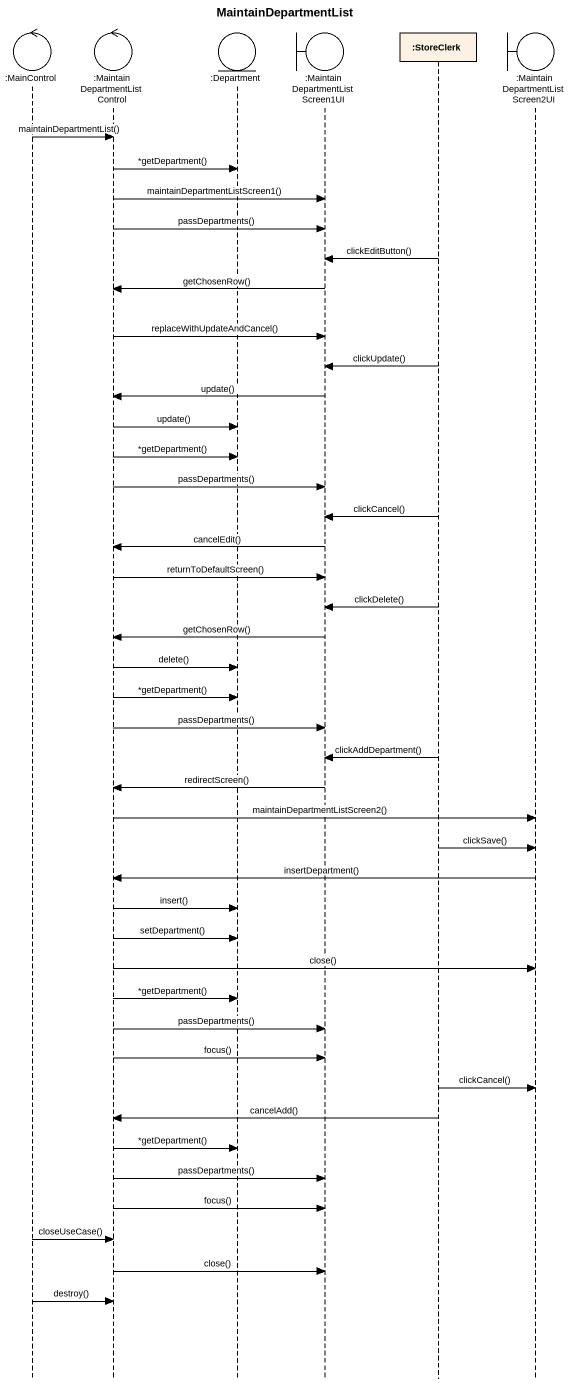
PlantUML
@startuml
title MaintainDepartmentList
hide footbox
control ":MainControl" as MainControl
control ":MaintainDepartmentListControl" as MaintainDepartmentListContro
entity ":Department" as Department
boundary ":MaintainDepartmentListScreen1UI" as MaintainDepartmentListScreen
participant ":StoreClerk" as StoreClerk
boundary ":MaintainDepartmentListScreen2UI" as MaintainDepartmentListScreen_2

MainControl -> MaintainDepartmentListContro : maintainDepartmentList()
MaintainDepartmentListContro -> Department : *getDepartment()
MaintainDepartmentListContro -> MaintainDepartmentListScreen : maintainDepartmentListScreen1()
MaintainDepartmentListContro -> MaintainDepartmentListScreen : passDepartments()
StoreClerk -> MaintainDepartmentListScreen : clickEditButton()
MaintainDepartmentListScreen -> MaintainDepartmentListContro : getChosenRow()
MaintainDepartmentListContro -> MaintainDepartmentListScreen : replaceWithUpdateAndCancel()
StoreClerk -> MaintainDepartmentListScreen : clickUpdate()
MaintainDepartmentListScreen -> MaintainDepartmentListContro : update()
MaintainDepartmentListContro -> Department : update()
MaintainDepartmentListContro -> Department : *getDepartment()
MaintainDepartmentListContro -> MaintainDepartmentListScreen : passDepartments()
StoreClerk -> MaintainDepartmentListScreen : clickCancel()
MaintainDepartmentListScreen -> MaintainDepartmentListContro : cancelEdit()
MaintainDepartmentListContro -> MaintainDepartmentListScreen : returnToDefaultScreen()
StoreClerk -> MaintainDepartmentListScreen : clickDelete()
MaintainDepartmentListScreen -> MaintainDepartmentListContro : getChosenRow()
MaintainDepartmentListContro -> Department : delete()
MaintainDepartmentListContro -> Department : *getDepartment()
MaintainDepartmentListContro -> MaintainDepartmentListScreen : passDepartments()
StoreClerk -> MaintainDepartmentListScreen : clickAddDepartment()
MaintainDepartmentListScreen -> MaintainDepartmentListContro : redirectScreen()
MaintainDepartmentListContro -> MaintainDepartmentListScreen_2 : maintainDepartmentListScreen2()
StoreClerk -> MaintainDepartmentListScreen_2 : clickSave()
MaintainDepartmentListScreen_2 -> MaintainDepartmentListContro : insertDepartment()
MaintainDepartmentListContro -> Department : insert()
MaintainDepartmentListContro -> Department : setDepartment()
MaintainDepartmentListContro -> MaintainDepartmentListScreen_2 : close()
MaintainDepartmentListContro -> Department : *getDepartment()
MaintainDepartmentListContro -> MaintainDepartmentListScreen : passDepartments()
MaintainDepartmentListContro -> MaintainDepartmentListScreen : focus()
StoreClerk -> MaintainDepartmentListScreen_2 : clickCancel()
StoreClerk -> MaintainDepartmentListContro : cancelAdd()
MaintainDepartmentListContro -> Department : *getDepartment()
MaintainDepartmentListContro -> MaintainDepartmentListScreen : passDepartments()
MaintainDepartmentListContro -> MaintainDepartmentListScreen : focus()
MainControl -> MaintainDepartmentListContro : closeUseCase()
MaintainDepartmentListContro -> MaintainDepartmentListScreen : close()
MainControl -> MaintainDepartmentListContro : destroy()
@enduml
